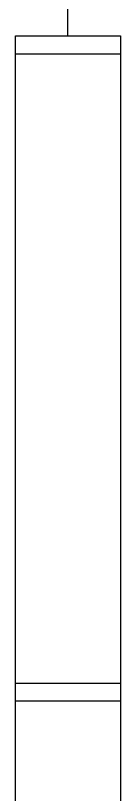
# Model space of a CAD drawing. Header units: metres. Extents: x 217 to 1422, y -179 to 129.
# Drawn here: x 477.608 to 477.758, y 61.755 to 62.871 of the extents above; entities that cross this region are included whole.
import ezdxf

# ---------------------------------------------------------------- set-up
doc = ezdxf.new("R2010")
doc.units = ezdxf.units.M
doc.header["$LTSCALE"] = 0.5
doc.header["$MEASUREMENT"] = 0
doc.layers.add('+1', color=255, linetype='Continuous')

# ---------------------------------------------------------------- blocks, each defined once
blk = doc.blocks.new('Chemistry Lab table pl')
at = {"layer": '+1', "transparency": 33554687}
for p, q in [((4.8981, 4.1734), (4.9239, 4.1734)), ((4.8981, 4.0984), (4.8981, 4.1734)), ((4.9239, 4.0234), (4.9239, 4.1734)), ((4.9239, 4.1734), (5.825, 4.1734)), ((5.825, 4.1734), (5.8508, 4.1734)), ((5.825, 4.0234), (5.825, 4.1734)), ((5.8508, 4.1734), (5.8508, 4.0234)), ((5.8508, 4.1734), (6.7519, 4.1734)), ((4.8981, 4.0984), (4.8403, 4.0984)), ((4.8981, 4.0234), (4.8981, 4.0984)), ((4.9239, 4.0234), (4.8981, 4.0234)), ((5.825, 4.0234), (4.9239, 4.0234)), ((5.8508, 4.0234), (5.825, 4.0234)), ((6.4355, 4.0234), (5.8508, 4.0234))]:
    blk.add_line(p, q, dxfattribs=at)

msp = doc.modelspace()

# ---------------------------------------------------------------- block references
at = {"layer": '+1', "transparency": 33554687, "rotation": 269.9999999999999}
msp.add_blockref('Chemistry Lab table pl', (473.5846, 67.7399), dxfattribs=at)

doc.saveas('drawing.dxf')
